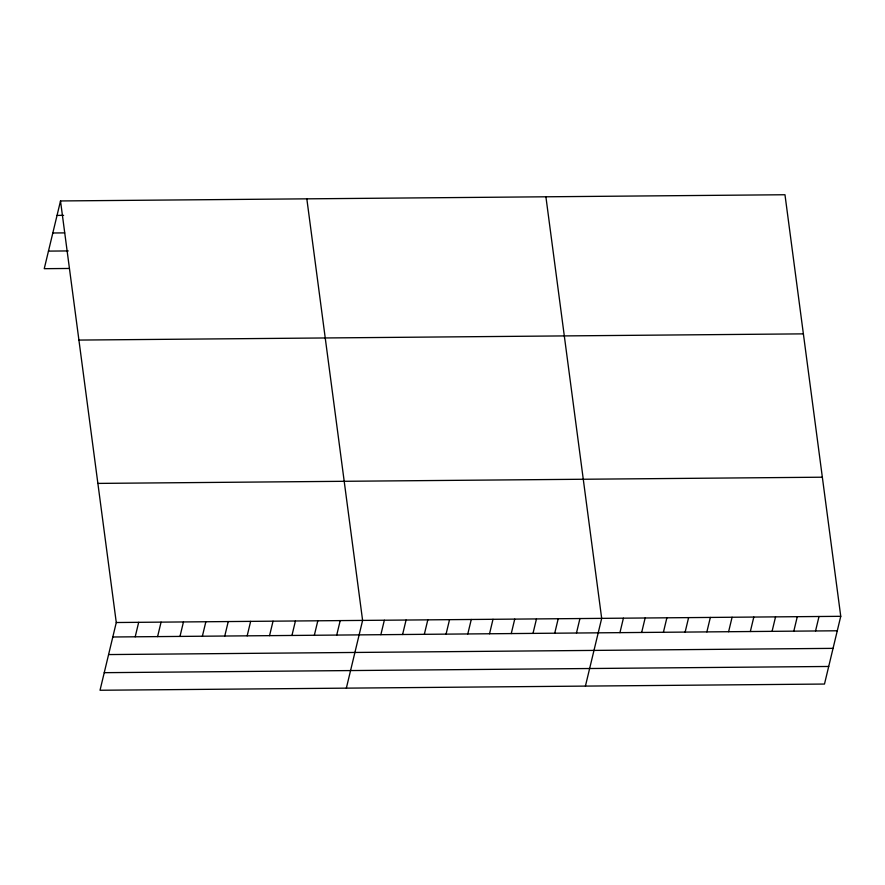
<?xml version="1.0" encoding="UTF-8"?>
<svg xmlns="http://www.w3.org/2000/svg" width="885" height="885" viewBox="0 0 885 885"><rect width="100%" height="100%" fill="white"/><g stroke="black" fill="none" stroke-linecap="round" stroke-linejoin="round"><path stroke-width="1.33" d="M60.512 200.95L116.278 622.52L100.027 690.256L824.488 684.05L840.75 616.314L784.973 194.744L60.512 200.95L44.25 268.686L69.273 268.465M135.206 636.802L138.679 622.332M157.596 636.603L161.07 622.144M179.987 636.415L183.46 621.945M202.377 636.226L205.851 621.757M224.768 636.027L228.241 621.569M247.169 635.839L250.643 621.37M269.56 635.651L273.034 621.181M291.95 635.452L295.424 620.993M314.341 635.264L317.815 620.794M336.731 635.076L340.205 620.606M346.345 688.143L362.607 620.418L306.829 198.837M380.86 634.689L384.333 620.23M402.598 634.512L406.071 620.042M424.335 634.324L427.809 619.854M446.062 634.136L449.536 619.666M467.8 633.948L471.274 619.478M489.538 633.76L493 619.301M511.264 633.572L514.738 619.113M533.002 633.394L536.476 618.925M554.74 633.206L558.203 618.737M576.467 633.018L579.941 618.549M585.416 686.096L601.678 618.372L545.901 196.791M619.942 632.642L623.405 618.184M641.669 632.454L645.143 617.995M663.407 632.277L666.881 617.807M685.134 632.089L688.607 617.619M706.872 631.901L710.345 617.431M728.609 631.713L732.083 617.254M750.336 631.525L753.81 617.066M772.074 631.337L775.548 616.878M793.812 631.16L797.285 616.69M815.539 630.972L819.012 616.502M57.038 215.409L63.62 215.354M52.823 232.987L64.671 232.888M48.465 251.108L68.233 250.931M78.92 340.072L803.381 333.866M97.881 483.409L822.342 477.203M116.278 622.52L840.75 616.314M112.815 636.99L837.276 630.784M108.589 654.568L833.062 648.362M104.242 672.677L828.714 666.471"/></g></svg>
